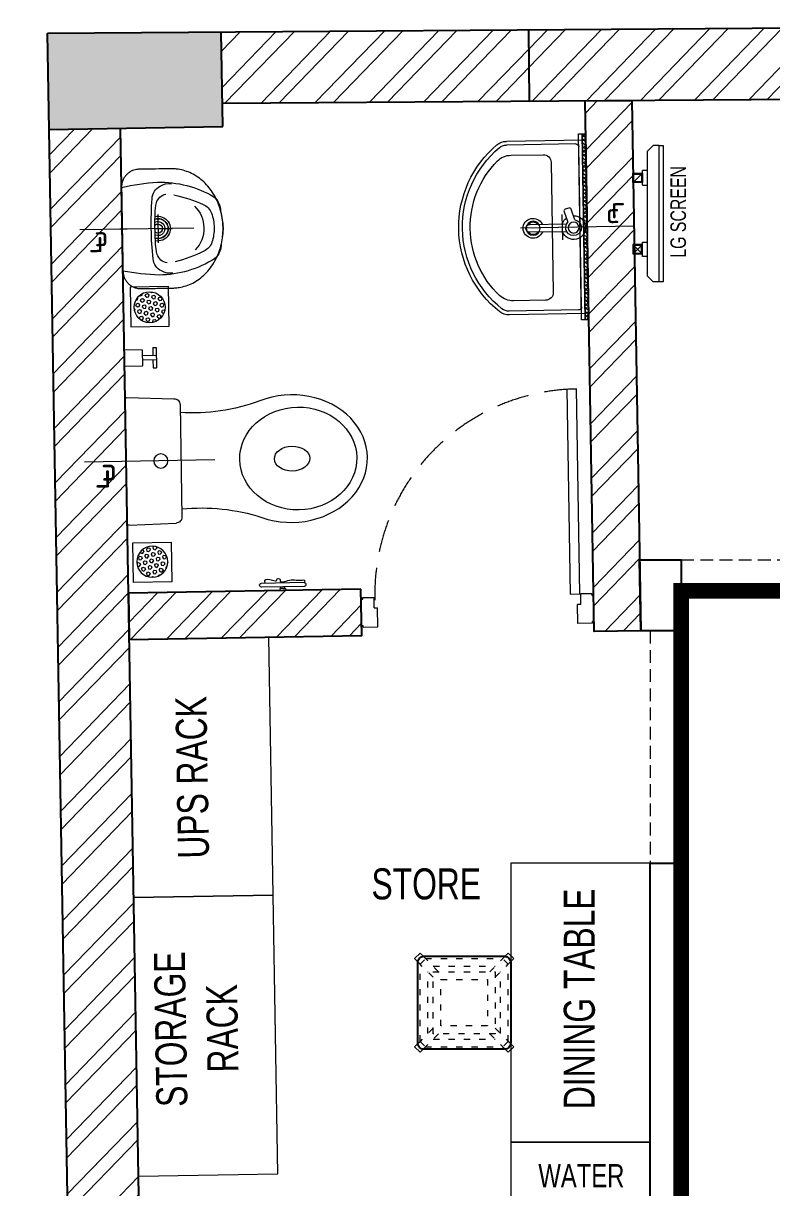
# Model space of a CAD drawing. Header units: feet. Extents: x 10328643 to 10345077, y -6275221 to -6263397.
# Drawn here: x 10339839 to 10342252, y -6267207 to -6263449 of the extents above; entities that cross this region are included whole.
import ezdxf

# ---------------------------------------------------------------- set-up
doc = ezdxf.new("R2010")
doc.units = ezdxf.units.FT
doc.header["$LTSCALE"] = 33
doc.header["$MEASUREMENT"] = 0
for name, pattern in [('a_p6_plan_L18$0$HIDDEN', [0.375, 0.25, -0.125]), ('ACAD_ISO03W100', [30, 12, -18]), ('CENTER', [2, 1.25, -0.25, 0.25, -0.25]), ('DOT2', [0.125, 0, -0.125]), ('HIDDEN', [9.524999999999995, 6.349999999999997, -3.174999999999998]), ('HIDDEN2', [4.7624999999999975, 3.174999999999998, -1.587499999999999])]:
    doc.linetypes.add(name, pattern=pattern)
doc.layers.add('A-WALL', color=1, linetype='Continuous')
doc.layers.add('column', color=10, linetype='Continuous')
for name, color, linetype, lineweight in [('A-WALL HATCH', 251, 'Continuous', 0), ('centerline-toilets', 2, 'CENTER', 13), ('column hatch', 5, 'Continuous', 0), ('Door', 2, 'Continuous', 13), ('ele', 252, 'Continuous', 13), ('Fhitting', 152, 'Continuous', 30), ('Floor-Unit', 1, 'Continuous', 13), ('LENS-CURTAIN', 5, 'a_p6_plan_L18$0$HIDDEN', 9), ('LENS-DOOR', 34, 'Continuous', 20), ('LENS-PARTITION', 21, 'Continuous', 25), ('LENS-TEXT', 31, 'Continuous', 5), ('LENS_CURTAIN', 5, 'a_p6_plan_L18$0$HIDDEN', 9), ('LENS_DIMENSION', 193, 'Continuous', 0), ('LENS_TEXT', 31, 'Continuous', 5), ('LK-FF&E WALL', 1, 'Continuous', 9), ('LK-IT', 3, 'Continuous', 18), ('LK-TILES FINISH', 251, 'Continuous', 5), ('LN-ELEVATION-1', 81, 'Continuous', 25), ('LN-ELEVATION-3', 125, 'Continuous', 18), ('LN-ELEVATION-5', 167, 'Continuous', 5), ('Mirror', 150, 'Continuous', 20), ('Panelling', 65, 'Continuous', 18), ('PARTITION', 22, 'Continuous', 30), ('Toilet', 5, 'Continuous', 9), ('TV', 92, 'Continuous', 18)]:
    doc.layers.add(name, color=color, linetype=linetype, lineweight=lineweight)
doc.styles.add('LK TXT', font='GILC____.TTF', dxfattribs={"height": 100})
doc.styles.get("Standard").update_dxf_attribs({"font": 'GILC____.TTF'})
pattern_1 = [(45, (-3677982.209785789, 5465809.630638593), (-88.29995930067012, 88.29995930067012), []), (45, (-3677923.343146354, 5465809.630638593), (-88.29995930067012, 88.29995930067012), [])]

# ---------------------------------------------------------------- blocks, each defined once
blk = doc.blocks.new('DLF-RSP-AR-CD-DWG-4DT-3113$0$X-TYPICAL TOILET UPPER FLOORS - 02$0$urinals')
at = {"layer": 'Toilet'}
for p, q in [((-4.5475e-12, -15.56661428403458), (-4.5475e-12, 8.286377168158651)), ((-2.7285e-12, -105.4429753783333), (-2.7285e-12, -161.0971547567169)), ((-46.09715475669872, -115.0000000000218), (46.09715475669327, -115.0000000000218))]:
    blk.add_line(p, q, dxfattribs=at)
blk.add_lwpolyline([(134.9999999999991, 0), (-134.9999999999991, 0, 0.0369487664006767), (-149.9999999999982, -116.1503670555612, 0.1380941034158666), (-99.77423321075003, -297.0872948749238, 0.2217213641091726), (-52.01775628641091, -317.8890631478586, 0.0626559245730378), (-8.49796933122e-05, -325.0000017671497, 0.0626559245730475), (52.01758632703338, -317.8890631478586, 0.2217207008690154), (99.77423321075003, -297.0872948749238, 0.1380941034158641), (149.9999999999982, -116.1503670555685, 0.0369487664006777)], format="xyb", close=True, dxfattribs=at)
for centre, radius, start, end in [((-94.27481093352071, -144.9234715912316), 47.11810289109449, 93.37081731520148, 154.4824387253665), ((-71.39627009237483, -149.8700101487557), 40.22765506777335, 106.7015627441882, 169.7250358418294), ((3.245766915242711, -1238.155136518551), 1144.670244824663, 90.16246512528313, 95.02645179237909), ((-50.51241933281471, -225.3451602337737), 118.5326152894133, 89.54541335481511, 105.8857460775884), ((-0.1277772639159593, -996.2166668547361), 890.7737006409425, 89.99178119205142, 93.18195442305822), ((-2.7285e-12, -115.0000000000218), 40, 167.4279671994436, 12.57203280055641), ((-2.7285e-12, -115.0000000000218), 33, 164.1813978616258, 15.81860213837415), ((-2.7285e-12, -115.0000000000218), 32, 163.604929760328, 16.39507023967201), ((-2.7285e-12, -115.0000000000218), 22.62135413059903, 155.6653304376655, 24.33466956233444), ((-2.7285e-12, -115.0000000000218), 14.7323792469192, 139.9108800322804, 40.08911996771955), ((-3.245766915251806, -1238.155136518551), 1144.670244824663, 84.9735482076209, 89.83753487471687), ((0.1277772639068644, -996.2166668547361), 890.7737006409425, 86.81804557694178, 90.0082188079486), ((50.51241933280562, -225.3451602337737), 118.5326152894133, 74.1142539224116, 90.45458664518488), ((71.39627009236665, -149.8700101487557), 40.22765506777335, 10.27496415817055, 73.29843725581178), ((94.27481093351253, -144.9234715912316), 47.11810289109449, 25.51756127463352, 86.62918268479851), ((-90.95333014834432, -152.7329236622463), 53.77394921319929, 148.4868266886055, 188.6401109395215), ((90.95333014833614, -152.7329236622463), 53.77394921319929, 351.3598890604785, 31.51317331139444), ((413.8982963433118, -38.37868533186702), 538.1616565584166, 193.993991329024, 204.5632062434074), ((-413.8982963433209, -38.37868533186702), 538.1616565584166, 335.4367937565926, 346.006008670976), ((-30.08631462571975, -241.3059337647355), 50, 204.5632062434074, 250.460635897111), ((-1.627792572718135, -165.2706388237202), 97.64476427368265, 224.9999999998895, 270.9551967833812), ((1.62779257270995, -165.2706388237202), 97.64476427368265, 269.0448032166188, 315.0000000001105), ((30.08631462571157, -241.3059337647355), 50, 289.539364102889, 335.4367937565926), ((-1.533770255527997, -160.8517433121305), 135.3705133602697, 250.460635897111, 270.6491845270783), ((1.533770255519812, -160.8517433121305), 135.3705133602697, 269.3508154729217, 289.539364102889)]:
    blk.add_arc(centre, radius, start, end, dxfattribs=at)
blk.add_open_spline([(135.0000000000218, 0), (105.3353530385498, 0), (75.67070607707728, 0), (-13.32323480733907, 2.274e-13), (-72.65252873028328, 2.274e-13), (-132.6900719520337, 2.274e-13), (-133.3983212508398, 2.274e-13), (-134.281768448908, 2.274e-13), (-134.4569663481699, 2.274e-13), (-134.747600608502, 2.274e-13), (-134.8630369695722, 2.274e-13), (-135.0060892340055, 2.274e-13), (-135.0064624712894, -1.193277512e-07), (-135.0170531848381, -2.2849590096e-06), (-135.0223488443722, -4.0993359107e-06), (-135.0382367304996, -1.1737902696e-05), (-135.0488298646186, -1.97575291168e-05), (-135.0806128910378, -5.26041751527e-05), (-135.1018064074043, -8.62189622239e-05), (-135.1654014043424, -0.0002222625089416), (-135.207817332803, -0.0003598904754654), (-135.3351225205075, -0.0009139553433215), (-135.4200691828771, -0.001471573562867), (-135.6751356392894, -0.0037122140454358), (-135.8454819154825, -0.005963027991811), (-136.3574010580367, -0.0150109124137998), (-136.6998544433754, -0.0241035279482276), (-137.7305242649482, -0.0607541935196423), (-138.4220536117127, -0.097686986413919), (-140.5080748643645, -0.2474448411821868), (-141.9140495439027, -0.3992694707415012), (-146.1615007839476, -1.02114614714037), (-149.0331357298746, -1.658535092420152), (-154.7518101202553, -3.41613828127015), (-157.5984620125504, -4.536659711778838), (-163.1465284251908, -7.264764980859354), (-165.8474082270705, -8.872454711613045), (-170.981741827156, -12.53873878342233), (-173.4146413081869, -14.5971666483058), (-177.906166885367, -19.08908202548741), (-179.9643754122968, -21.52215186033345), (-183.6301907623958, -26.65676477099555), (-185.2376312556147, -29.35775349851633), (-187.9652297344436, -34.90597265862334), (-189.0854937427912, -37.75266842165093), (-190.8425938294221, -43.47137026403243), (-191.4797371708415, -46.34298888964758), (-191.9919097605824, -49.84306461127676), (-192.077374217121, -50.50936302376794), (-192.2977468813131, -52.49991862553179), (-192.3966084331296, -53.81579509073117), (-192.4734941441805, -55.66879078878696), (-192.4883196677314, -56.21857700367218), (-192.496870256929, -56.88770939302139), (-192.4980415940107, -57.00997546670373), (-192.4992414002611, -57.19748434012058), (-192.4995479992234, -57.26283923326923), (-192.4998738983178, -57.37188175668461), (-192.4999546497274, -57.41559451898957), (-192.4999950294581, -57.47262341266742), (-192.4999998312229, -57.48595819937031), (-192.5000003243775, -57.52595679718206), (-192.4999999999782, -57.60927353243437), (-192.4999999999782, -57.72001920997377), (-192.4999999999782, -57.77539204874369), (-192.4999999999782, -57.94151056505302), (-192.4999999999782, -58.05225624259264), (-192.4999999999782, -58.38449327521129), (-192.4999999999782, -58.60598463029032), (-192.4999999999782, -59.27045869552739), (-192.4999999999782, -59.71344140568567), (-192.4999999999782, -61.04238953616004), (-192.4999999999782, -61.92835495647637), (-192.4999999999782, -64.58625121742534), (-192.4999999999782, -66.35818205805799), (-192.4999999999782, -71.67397457995594), (-192.4999999999782, -75.21783626122124), (-192.4999999999782, -85.84942130501715), (-192.4999999999782, -92.93714466754773), (-192.4999999999782, -114.2003147551393), (-192.4999999999782, -128.3757614802005), (-192.4999999999782, -146.0625065335298), (-192.4999999999782, -144.5738048617977), (-192.4999999999782, -149.2112419741259), (-192.4999999999782, -150.3373807581863), (-192.4999999999782, -153.7157971103672), (-192.4999999999782, -155.9680746784879), (-192.4999999999782, -158.5060066698138), (-192.4999999999782, -158.7916610930192), (-192.4999999999782, -159.2427020504906), (-192.4999999999782, -159.4080885847565), (-192.4999999999782, -159.6877588407215), (-192.4999999999782, -159.8020425624204), (-192.4999999999782, -159.9401879191086), (-192.4999999999782, -159.9640495540977), (-192.4999999999782, -160.0097689728666), (-192.499996421247, -160.0440525330155), (-192.4999643757641, -160.104952970559), (-192.4999385281542, -160.1354066471763), (-192.4998314906368, -160.2267780325826), (-192.4997208060357, -160.2877060969351), (-192.4992706129669, -160.4705315680455), (-192.4988129651545, -160.5924702530042), (-192.4969661832839, -160.9584502616815), (-192.4951032094926, -161.2026555415623), (-192.4876087275813, -161.9359178476325), (-192.4800716371877, -162.4256213779233), (-192.4497571986702, -163.8972417424418), (-192.4192763048381, -164.8816689491061), (-192.2963859407732, -167.8443601815493), (-192.1725217451708, -169.8320432125226), (-191.6702797904039, -175.8273667212115), (-191.1611082412308, -179.8674218867413), (-189.2689630843825, -190.9417939809036), (-187.5187975353817, -198.0301520545986), (-182.8335725814559, -212.1757821290298), (-179.8980525958225, -219.2325052385784), (-172.8234117350846, -233.0968568300414), (-168.6841000434473, -239.9037905012674), (-159.2549403987001, -253.0454586305236), (-153.9652371668557, -259.379470229105), (-142.3610169376685, -271.3688433516364), (-136.0469754966913, -277.0235842421638), (-122.5830627030569, -287.4852784505018), (-115.4339174138625, -292.2918274844595), (-100.5336337623292, -300.9411013099287), (-92.78333124286517, -304.7837051255591), (-76.93540386034736, -311.4502324650508), (-68.83856359988783, -314.2743166926488), (-52.54813771902468, -318.9094578767903), (-44.3551540822018, -320.7208905446411), (-28.09766422605981, -323.3885338293181), (-20.03351017174828, -324.2452316631242), (-9.424407998249535, -324.8186507928577), (-6.740670549843343, -324.9146929727227), (-2.541294352623708, -324.9908912051677), (-1.014315851566152, -325.0028880619856), (2.036791116084486, -324.9959492932932), (3.569827181100436, -324.9769325151441), (8.189732633019958, -324.8718838178048), (11.29743471029269, -324.7378363960885), (20.68934946575928, -324.1333461154121), (27.04290265062991, -323.4601654556735), (41.80139781238676, -321.2305755023596), (50.23999478411247, -319.4658943264186), (67.03734023472111, -314.8652250617469), (75.39541298363952, -312.0287856304914), (91.75936961286243, -305.2736148746307), (99.7643516501057, -301.3546813595407), (115.1434400448929, -292.4912148852103), (122.5165764177182, -287.5468142099547), (136.3756982075897, -276.758097672075), (142.8608430866302, -270.9142526187757), (154.7380516223206, -258.5122041911341), (160.1295767143733, -251.9547274426545), (169.6852635787454, -238.3524876585086), (173.8492842636328, -231.3085654467875), (180.8978067359608, -216.9779216659792), (183.7825645728694, -209.6919949490896), (188.3007156192507, -195.1140848347474), (189.9346737316168, -187.8227087036603), (191.1840609344508, -179.3163223890908), (191.3580380264129, -178.0039348904486), (191.8233173539161, -174.0784034933799), (192.057946061775, -171.4769170618926), (192.282645325045, -167.9054949954279), (192.3343052322775, -166.9187583098144), (192.4580821737554, -163.9678661429329), (192.4989909393634, -162.013038042752), (192.5000275633615, -159.9821342127634), (192.5000000000218, -159.9224785452215), (192.5000000000218, -159.79307529839), (192.5000000000218, -159.7283736749743), (192.5000000000218, -159.5342688047269), (192.5000000000218, -159.4048655578954), (192.5000000000218, -159.0166558174007), (192.5000000000218, -158.7578493237377), (192.5000000000218, -157.9814298427484), (192.5000000000218, -157.4638168554225), (192.5000000000218, -155.9109778934439), (192.5000000000218, -154.8757519187916), (192.5000000000218, -151.7700739948347), (192.5000000000218, -149.6996220455301), (192.5000000000218, -143.4882661976162), (192.5000000000218, -144.347362299007), (192.5000000000218, -131.9246506031793), (192.5000000000218, -123.642842805961), (192.5000000000218, -98.79741941430552), (192.5000000000218, -82.23380381986885), (192.5000000000218, -64.84578365063203), (192.5000000000218, -64.0213790758321), (192.5000000000218, -61.54816535143254), (192.5000000000218, -59.89935620183292), (192.5000000000218, -58.00998844622473), (192.5000000000218, -57.76942984021594), (192.5000000000218, -57.49274907784002), (192.499998838924, -57.47911258059002), (192.4999756668194, -57.44431269662868), (192.4999561805543, -57.4269094915121), (192.4998739944462, -57.37469011354438), (192.499787567282, -57.3398641780534), (192.4994331634852, -57.23534753620175), (192.4990700643893, -57.16561799409532), (192.4975985787632, -56.95627575957587), (192.4961080012763, -56.81650945311571), (192.4900940107291, -56.39661016926675), (192.4840282944246, -56.11587673401686), (192.4595555625769, -55.2713907425973), (192.4348721360084, -54.70535101709879), (192.3348933918678, -52.99906669626466), (192.2336529024164, -51.85063392816892), (191.8201097009723, -48.38130602370188), (191.3976066809859, -46.03606142272087), (190.0123624707134, -40.43900391265924), (188.9035838720251, -37.18247124511481), (186.0547772968666, -30.82026903956307), (184.3144513501752, -27.71555679796666), (180.2457153816676, -21.83694617079323), (177.9175711211701, -19.06409479178683), (172.7827831035551, -14.00634504821505), (169.9769390510123, -11.72221112323927), (164.0463850254914, -7.747615767943671), (160.9227285040119, -6.057372140880033), (154.5371660888572, -3.309309329362349), (151.2761959855666, -2.251153484609176), (144.7863564140075, -0.7410639178328893), (141.558048455473, -0.2884559583496866), (137.2641564939213, -0.0330454220411411), (136.1252210402749, 0), (135.0000000000218, 0)], degree=3, knots=[0, 0, 0, 0, 0.3296071884608014, 0.3296071884608014, 0.9888215653824044, 0.9888215653824044, 0.9966910020358062, 0.9966910020358062, 0.9986376453609405, 0.9986376453609405, 0.9999202715950525, 0.9999202715950525, 1.000227114965755, 1.000227114965755, 1.000533958336457, 1.000533958336457, 1.001147645077862, 1.001147645077862, 1.002375018560673, 1.002375018560673, 1.004829765526294, 1.004829765526294, 1.009739259457536, 1.009739259457536, 1.019558247320021, 1.019558247320021, 1.039196223044989, 1.039196223044989, 1.078472174494926, 1.078472174494926, 1.1570240773948, 1.1570240773948, 1.314127883194549, 1.314127883194549, 1.471231688994297, 1.471231688994297, 1.628335494794045, 1.628335494794045, 1.785439300593793, 1.785439300593793, 1.942543106393542, 1.942543106393542, 2.09964691219329, 2.09964691219329, 2.256750717993039, 2.256750717993039, 2.413854523792787, 2.413854523792787, 2.45094359105979, 2.45094359105979, 2.525121725593796, 2.525121725593796, 2.55664088826819, 2.55664088826819, 2.563698676682492, 2.563698676682492, 2.567478738951607, 2.567478738951607, 2.570009988159922, 2.570009988159922, 2.570782632421826, 2.570782632421826, 2.572327920945634, 2.572327920945634, 2.573873209469442, 2.573873209469442, 2.576963786517057, 2.576963786517057, 2.583144940612287, 2.583144940612287, 2.595507248802747, 2.595507248802747, 2.620231865183668, 2.620231865183668, 2.669681097945509, 2.669681097945509, 2.768579563469191, 2.768579563469191, 2.966376494516556, 2.966376494516556, 3.361970356611286, 3.361970356611286, 3.459960077400161, 3.459960077400161, 3.491387206257657, 3.491387206257657, 3.55424146397265, 3.55424146397265, 3.562213215317918, 3.562213215317918, 3.566828653483477, 3.566828653483477, 3.570017966647174, 3.570017966647174, 3.57068387273989, 3.57068387273989, 3.57129385740351, 3.57129385740351, 3.57190384206713, 3.57190384206713, 3.573123811394369, 3.573123811394369, 3.575563750048849, 3.575563750048849, 3.580443627357808, 3.580443627357808, 3.590203381975726, 3.590203381975726, 3.609722891211562, 3.609722891211562, 3.648761909683234, 3.648761909683234, 3.726839946626579, 3.726839946626579, 3.861362010243008, 3.861362010243008, 3.995884073859437, 3.995884073859437, 4.130406137475866, 4.130406137475866, 4.264928201092295, 4.264928201092295, 4.399450264708724, 4.399450264708724, 4.533972328325153, 4.533972328325153, 4.668494391941582, 4.668494391941582, 4.803016455558011, 4.803016455558011, 4.93753851917444, 4.93753851917444, 5.072060582790869, 5.072060582790869, 5.118026198867305, 5.118026198867305, 5.144558031518944, 5.144558031518944, 5.171089864170584, 5.171089864170584, 5.224153529473863, 5.224153529473863, 5.330280860080422, 5.330280860080422, 5.468862833682332, 5.468862833682332, 5.607444807284243, 5.607444807284243, 5.746026780886153, 5.746026780886153, 5.884608754488064, 5.884608754488064, 6.023190728089974, 6.023190728089974, 6.161772701691885, 6.161772701691885, 6.300354675293795, 6.300354675293795, 6.438936648895706, 6.438936648895706, 6.577518622497616, 6.577518622497616, 6.60287550622664, 6.60287550622664, 6.653589273684687, 6.653589273684687, 6.673028302144214, 6.673028302144214, 6.711906359063266, 6.711906359063266, 6.71371198576324, 6.71371198576324, 6.715517612463215, 6.715517612463215, 6.719128865863165, 6.719128865863165, 6.726351372663065, 6.726351372663065, 6.740796386262864, 6.740796386262864, 6.769686413462464, 6.769686413462464, 6.827466467861662, 6.827466467861662, 6.943026576660058, 6.943026576660058, 7.174146794256852, 7.174146794256852, 7.63638722945044, 7.63638722945044, 7.659393868747179, 7.659393868747179, 7.705407147340659, 7.705407147340659, 7.712120410764156, 7.712120410764156, 7.713128470941848, 7.713128470941848, 7.71413653111954, 7.71413653111954, 7.716152651474923, 7.716152651474923, 7.720184892185691, 7.720184892185691, 7.728249373607226, 7.728249373607226, 7.744378336450297, 7.744378336450297, 7.776636262136437, 7.776636262136437, 7.841152113508718, 7.841152113508718, 7.970183816253281, 7.970183816253281, 8.148440131053812, 8.148440131053812, 8.32669644585434, 8.32669644585434, 8.504952760654874, 8.504952760654874, 8.683209075455405, 8.683209075455405, 8.861465390255937, 8.861465390255937, 9.039721705056468, 9.039721705056468, 9.217978019857, 9.217978019857, 9.283185307179586, 9.283185307179586, 9.283185307179586, 9.283185307179586], dxfattribs=at)
blk = doc.blocks.new('jALI')
at = {"layer": 'Toilet', "ltscale": 5}
h = blk.add_hatch(dxfattribs=at)
h.set_pattern_fill('HEX', color=256, scale=50, angle=135, double=1)
h.set_pattern_definition([(135, (-344825.8629864738, 460708.1869492117), (-7.654655446197432, -7.65465544619743), [6.25, -12.5]), (255, (-344825.8629864738, 460708.1869492117), (10.4564537967226, -2.80179835052517), [6.25, -12.5]), (195, (-344830.2824038562, 460712.6063665941), (2.801798350525164, -10.4564537967226), [6.25, -12.5])])
edge = h.paths.add_edge_path()
edge.add_arc((-393187.5478222936, 163647.6289079433), 50, -90, 270)
blk.add_lwpolyline([(-393249.5478222936, 163581.8745342398), (-393125.5478222936, 163581.8745342398), (-393125.5478222936, 163709.3782789116), (-393249.5478222936, 163709.3782789116)], close=True, dxfattribs=at)
blk.add_circle((-393187.5478222936, 163647.6289079433), 50, dxfattribs=at)
blk = doc.blocks.new('Urinal')
at = {"layer": 'centerline-toilets', "linetype": 'HIDDEN', "ltscale": 10}
blk.add_line((0, 230.8758839690709), (0, -137.000001512235), dxfattribs=at)
at = {"layer": 'Fhitting', "lineweight": 0, "ltscale": 0.5, "rotation": 180}
blk.add_blockref('DLF-RSP-AR-CD-DWG-4DT-3113$0$X-TYPICAL TOILET UPPER FLOORS - 02$0$urinals', (0, -4.656613e-10), dxfattribs=at)
at = {"layer": 'Fhitting', "lineweight": 0, "ltscale": 0.5, "xscale": -1, "rotation": 90}
blk.add_blockref('jALI', (163394.4367869734, -393103.5478222946), dxfattribs=at)
at = {"layer": 'centerline-toilets', "linetype": 'DOT2', "insert": (-31.35624695965089, -69.03888236299099), "char_height": 75, "width": 495.826660318515, "attachment_point": 5, "rotation": 269.99999999999994}
blk.add_mtext('{\\fISOCPEUR|b0|i0|c0|p34;℄}', dxfattribs=at)
blk = doc.blocks.new('WC')
at = {"layer": 'centerline-toilets', "linetype": 'HIDDEN', "ltscale": 10}
blk.add_line((0, 286.2958382707602), (0, -134.6853325402244), dxfattribs=at)
at = {"layer": 'Toilet'}
for p, q in [((-412.7979797990993, 566.9391568473073), (-412.7979797990993, 428.9391568473075)), ((-400.7979797990993, 566.9391568473073), (-400.7979797990993, 428.9391568473075)), ((-418.7979797990992, 506.9391568473074), (-424.7979797990992, 506.9391568473074)), ((-424.7979797990992, 506.9391568473074), (-424.7979797990992, 488.9391568473074)), ((-418.7979797990992, 488.9391568473074), (-424.7979797990992, 488.9391568473074)), ((-418.7979797990992, 506.9391568473074), (-418.7979797990992, 488.9391568473074)), ((-418.7979797990992, 503.9391568473075), (-412.7979797990993, 503.9391568473075)), ((-418.7979797990992, 491.9391568473074), (-412.7979797990993, 491.9391568473074)), ((-205.7725320039317, 5.926001816396819), (-201.7160837631672, 157.2330230183852)), ((180.5927414200269, 176.815278308868), (-182.556142896181, 176.815278308868)), ((205.7725320039317, 5.926001816396819), (199.7526822867803, 157.2330230183852)), ((-200.0543949760031, 0), (200.0543949760031, 0))]:
    blk.add_line(p, q, dxfattribs=at)
at = {"layer": 'Toilet', "ltscale": 100}
for p, q in [((366.0861393199302, 102.9920874625677), (300.3083048430271, 102.9920874625095)), ((300.30830484326, 91.54852218885208), (300.3083048430271, 102.9920874625095)), ((326.331082917517, 91.54852218885208), (300.30830484326, 91.54852218885208)), ((326.331082917517, 102.9920874625095), (326.331082917517, 57.21782636787975)), ((340.063361245906, 102.9920874625095), (340.0633612461388, 57.21782636787975)), ((366.086139320163, 91.54852218891027), (340.0633612461388, 91.54852218885208)), ((366.086139320163, 91.54852218891027), (366.086139320163, 102.9920874625677)), ((307.1744440074545, -4.074536e-10), (307.1744440074545, 57.21782636787975)), ((359.2200001559686, 57.21782636793796), (307.1744440074545, 57.21782636787975)), ((359.2200001559686, 57.21782636793796), (359.2200001559686, -3.49246e-10)), ((359.2200001559686, -3.49246e-10), (307.1744440074545, -4.074536e-10))]:
    blk.add_line(p, q, dxfattribs=at)
at = {"layer": 'Toilet'}
blk.add_circle((-0.2857134367804974, 111.5676235100181), 22.88713054731488, dxfattribs=at)
for centre, radius, start, end in [((-406.7979797990992, 566.9391568473073), 6, 0, 180), ((-406.7979797990992, 428.9391568473075), 6, 180, 0), ((-776.4252137581352, 231.0819697503539), 622.2680866278017, 354.9970003378784, 19.06186307169785), ((776.0328844110481, 226.3990844733362), 623.4432827196409, 160.519589047048, 184.5616761992302), ((-182.4380497655365, 157.5352372747657), 19.28040269973926, 90.35094080903318, 180.8981301276673), ((180.4746482893824, 157.5352372747657), 19.28040269973926, 359.1018698723327, 89.64905919096681), ((-200.0543949760031, 5.72178263682872), 5.72178263682872, 177.9545915110681, 270), ((200.0543949760031, 5.72178263682872), 5.72178263682872, 270, 2.045408488931865)]:
    blk.add_arc(centre, radius, start, end, dxfattribs=at)
at = {"layer": 'Toilet', "extrusion": (0, 0, -1)}
for centre, major_axis, ratio, start_param, end_param in [((0, 533.5337650458841), (-8.43e-14, -244.6286735628217), 0.8420279271674843, 7.436325980537995, 11.41322994100081), ((0, 535.0673360529563), (-1.97e-14, -57.2178263682872), 0.7, 1.570796326794896, 7.853981633974482)]:
    blk.add_ellipse(centre, major_axis=major_axis, ratio=ratio, start_param=start_param, end_param=end_param, dxfattribs=at)
blk.add_ellipse((0, 555.0129157723858), major_axis=(-6.5e-14, -188.8188270153477), ratio=0.8787878787878787, dxfattribs=at)
at = {"layer": 'Toilet'}
blk.add_open_spline([(-400.7979797990993, 440.9812579345889), (-397.1017245875382, 440.5392413198887), (-384.272368182084, 439.0050429589682), (-388.9986424445753, 459.3206578283151), (-395.6177634203054, 479.7532535305932), (-385.6000390281565, 477.9531818908857), (-385.8943579708215, 491.277749300945), (-402.6759011854702, 487.229470669479), (-384.8389140961484, 532.0884480134423), (-395.5184431350181, 546.6368104346082), (-390.8815714643073, 570.2364144729171), (-397.1683210631592, 568.7960733613664), (-400.7979797990993, 567.9644915373938)], degree=3, knots=[0, 0, 0, 0, 9.744971934705973, 33.82388686810737, 47.58355076290899, 49.4979151278385, 60.56050204634084, 63.82228440520703, 93.50801890349248, 135.7569247839274, 141.9043522613065, 150.3019062020757, 150.3019062020757, 150.3019062020757, 150.3019062020757], dxfattribs=at)
at = {"layer": 'Fhitting', "lineweight": 0, "ltscale": 0.5, "rotation": 270}
blk.add_blockref('jALI', (-163972.8745342343, -393109.1750712174), dxfattribs=at)
at = {"layer": 'centerline-toilets', "linetype": 'DOT2', "insert": (-35.88272588187829, -56.91358223470706), "char_height": 85.8267395524308, "width": 567.4024751774504, "attachment_point": 5, "rotation": 270}
blk.add_mtext('{\\fISOCPEUR|b0|i0|c0|p34;℄}', dxfattribs=at)
blk = doc.blocks.new('Wash Basin')
at = {"layer": 'PARTITION', "lineweight": 9}
h = blk.add_hatch(dxfattribs=at)
h.set_pattern_fill('ANSI38', color=256, scale=70, angle=989.9999999999998, style=0, double=1)
h.set_pattern_definition([(314.9999999999998, (-64.71346578747034, -33.32481618935708), (6.187184335382297, 6.187184335382283), []), (44.99999999999993, (-64.71346578747034, -33.32481618935708), (6.187184335382312, 18.56155300614686), [21.875, -13.125])])
h.paths.add_polyline_path([(300.0941287651658, -21.98777738737408), (-300.0941287651658, -22.00000000058208), (-300.0941287651658, -34.00000000058208), (300.0941287651658, -33.98777738737408)])
at = {"layer": 'centerline-toilets', "linetype": 'HIDDEN', "ltscale": 10}
blk.add_line((0, -238.0678792903709), (0, 129.808006190935), dxfattribs=at)
at = {"layer": 'Mirror', "ltscale": 0.5}
blk.add_lwpolyline([(-300.0941287651658, -34.00000000058208), (-300.0941287651658, -46.00000000058208), (300.0941287651658, -46.00000000058208), (300.0941287651658, -34.00000000058208)], close=True, dxfattribs=at)
at = {"layer": 'Panelling', "lineweight": 9}
blk.add_lwpolyline([(-300.0941287651658, -22.00000000058208), (-300.0941287651658, -34.00000000058208), (300.0941287651658, -34.00000000058208), (300.0941287651658, -22.00000000058208)], close=True, dxfattribs=at)
at = {"layer": 'Toilet', "ltscale": 100}
for p, q in [((-280, -32.00000000058208), (-280, -278.3423135242919)), ((-270, -22.00000000058208), (270, -22.00000000058208)), ((280, -32.00000000058208), (280, -278.3423135242919)), ((-268, -55.00000000058207), (-268, -278.3423135242919)), ((-258, -45.00000000058207), (258, -45.00000000058207)), ((268, -55.00000000058207), (268, -278.3423135242919)), ((-14.75394256017171, -88.57836779823992), (-14.58294607303105, -207.8757586760221)), ((10.97367832274176, -207.8757587235195), (10.80268183583394, -88.55792254640254))]:
    blk.add_line(p, q, dxfattribs=at)
blk.add_lwpolyline([(23.11144540272653, -61.62355844548438), (57.69729334814474, -73.5425448747119, -0.4142135623700193), (61.41500012157485, -81.17003832559566), (57.50521344458684, -92.51523855014239, -0.4142135623687794), (49.87771999370306, -96.23294532380532), (16.08098082058132, -84.58590182231274)], format="xyb", dxfattribs=at)
blk.add_lwpolyline([(40.65695853624492, -103.2068005428882), (-41.09953799587674, -103.2068005428882)], dxfattribs=at)
blk.add_lwpolyline([(-235, -264.0271915069043, 0.1918964941694492), (-217.1874080155976, -308.7300831892808, 0.4202357661762754), (217.1874080155976, -308.7300831893172, 0.191896494169451), (235, -264.0271915069115), (235, -160.5000000005821, 0.4142135623730951), (210, -135.5000000005821), (-210, -135.5000000005821, 0.4142135623730951), (-235, -160.5000000005821)], format="xyb", close=True, dxfattribs=at)
for centre, radius in [((-1.975630321074277, -66.50000000058208), 17.5), ((-1.975630321074277, -196.7635957537459), 22.5)]:
    blk.add_circle(centre, radius, dxfattribs=at)
for centre, radius, start, end in [((-270, -32.00000000058208), 10, 90, 180), ((270, -32.00000000058208), 10, 0, 90), ((-258, -55.00000000058207), 10, 90, 180), ((258, -55.00000000058207), 10, 0, 90), ((-1.975630321074277, -197.065354476148), 32.14736256360053, 113.0897544120751, 66.24597926171971), ((-1.975630321074277, -196.7635957537459), 20.45924138120723, 128.0403438055863, 237.2899289984687), ((-1.975630321074277, -196.7635957537459), 20.45924138120723, 304.4732923270086, 50.73322655079215), ((-230, -278.3423135242919), 50, 180, 218.4460647329942), ((-230, -278.3423135242919), 38, 180, 218.4460647329942), ((230, -278.3423135242919), 38, 321.5539352670057, 0), ((230, -278.3423135242919), 50, 321.5539352670057, 0), ((0, -89.26318603751132), 347.736813963071, 219.2825773815098, 320.7174226184902), ((0, -89.25957125263085), 335.7404287479508, 219.3129523468507, 320.6870476531492)]:
    blk.add_arc(centre, radius, start, end, dxfattribs=at)
for centre, major_axis, ratio, start_param, end_param in [((-1.975630321074277, -66.50000000058208), (-0.0007244262846731, 38.33493659709939), 0.9999999997470119, 4.720493185551212, 9.081981632517541), ((-1.975630321074277, -66.50000000058208), (-0.161652407392657, -25.55611315046938), 0.9999999997364025, 1.769108159146172, 7.074098355705205), ((-1.975630321074277, -66.50000000058208), (-0.0007244262846731, 38.33493659709939), 0.9999999997470119, 3.484555387064545, 4.08357603994855), ((-1.80463387700729, -207.8757586997708), (-9.035631208577575, 9.035631208577575), 0.9999999999964067, 0.7853981615407268, 3.926990815130519)]:
    blk.add_ellipse(centre, major_axis=major_axis, ratio=ratio, start_param=start_param, end_param=end_param, dxfattribs=at)
at = {"layer": 'centerline-toilets', "linetype": 'DOT2', "insert": (33.33187728072517, 61.84688704169094), "char_height": 75, "width": 495.826660318515, "attachment_point": 5, "rotation": 90}
blk.add_mtext('{\\fISOCPEUR|b0|i0|c0|p34;℄}', dxfattribs=at)
blk = doc.blocks.new('*U52')
at = {"layer": 'LENS-DOOR'}
for p, q in [((547491.5340860761, 1778573.7924707), (547491.5340860656, 1779235.250802662)), ((547522.784086071, 1779235.250802675), (547491.5340860656, 1779235.250802662)), ((547522.784086071, 1779235.250802675), (547522.7840860628, 1778573.792470713)), ((547447.2632527373, 1778568.584137381), (547452.47158606, 1778568.584137381)), ((547447.263252747, 1778484.134138706), (547447.2632527373, 1778568.584137381)), ((547452.4715860507, 1778573.792470734), (547488.9299194042, 1778573.7924707)), ((547452.47158606, 1778568.584137381), (547452.4715860507, 1778573.792470734)), ((547488.9299194128, 1778539.938304102), (547488.9299194042, 1778573.7924707)), ((547522.7840860628, 1778573.792470713), (547491.5340860761, 1778573.7924707)), ((548192.0549194114, 1778573.792470735), (548155.596586067, 1778573.792470727)), ((548155.5965860803, 1778539.938304124), (548155.596586067, 1778573.792470727)), ((548192.054919416, 1778568.584137383), (548192.0549194114, 1778573.792470735)), ((548197.2632527314, 1778568.584137406), (548192.054919416, 1778568.584137383)), ((548197.2632527528, 1778484.134138698), (548197.2632527314, 1778568.584137406)), ((547488.9299194128, 1778539.938304102), (547499.3465860789, 1778539.938304074)), ((547499.3465860636, 1778478.925805333), (547499.3465860789, 1778539.938304074)), ((548145.1799194105, 1778478.925805379), (548145.1799194096, 1778539.938304106)), ((548155.5965860803, 1778539.938304124), (548145.1799194096, 1778539.938304106)), ((547447.263252747, 1778484.134138706), (547452.4715860719, 1778484.134138706)), ((547452.4715860719, 1778478.925805353), (547452.4715860719, 1778484.134138706)), ((547452.4715860719, 1778478.925805353), (547499.3465860636, 1778478.925805333)), ((548192.0549194117, 1778478.925805387), (548145.1799194105, 1778478.925805379)), ((548192.0549194117, 1778478.925805387), (548192.0549194117, 1778484.134138698)), ((548197.2632527528, 1778484.134138698), (548192.0549194117, 1778484.134138698))]:
    blk.add_line(p, q, dxfattribs=at)
at = {"layer": 'LENS-DOOR', "color": 7, "linetype": 'HIDDEN2', "extrusion": (0, 0, -0.9999999999999998)}
blk.add_ellipse((547491.5340860761, 1778573.7924707), major_axis=(661.458333332281, 0.0034430872082171), ratio=0.9999999979146821, start_param=-1.570791121506941, end_param=0.0512086788949202, dxfattribs=at)
blk = doc.blocks.new('A$Cfa4c734a')
at = {"layer": 'A-WALL HATCH'}
h = blk.add_hatch(dxfattribs=at)
h.set_pattern_fill('ANSI32', color=256, scale=333)
h.set_pattern_definition(pattern_1)
h.paths.add_polyline_path([(-140.8002693178132, 1534.868559050374), (-140.8002693178132, 11504.88015948795), (-1337.123808131553, 11516.73587332852), (-1339.403024584055, 11286.74716670904), (-331.4525190526619, 11276.75825286563), (-326.7478757947683, 4255.226223836653), (-326.1336221406236, 4058.874749935232), (-317.1160403387621, 1535.060372652486)])
h.paths.add_polyline_path([(-4479.265048931353, 6212.593245977537), (-4479.265048931353, 11239.59324597753), (-4709.265048931352, 11239.59324597753), (-4709.265048931352, 6212.593245977537)])
h.paths.add_polyline_path([(-3159.313659571111, 11304.78270559478), (-3157.034443117678, 11534.77141221426), (-4149.265048931352, 11544.60453991312), (-4149.265048931352, 11314.59324597753)])
h.paths.add_polyline_path([(-4709.265048931352, 5790.847628092393), (-4709.265048931352, 6020.880699847825), (-8083.252623632551, 6078.099506177939), (-8083.252623632551, 5848.066434422508)])
h.paths.add_polyline_path([(-8598.25262363255, 5856.800220367499), (-8598.25262363255, 6086.83329212293), (-11735.25262363255, 6140.033071755432), (-11735.25262363255, 5910)])
h.paths.add_polyline_path([(-326.748817663566, 4255.527300314454), (-326.1337621833336, 4058.91951579431), (-326.0527735147625, 4058.919561185874), (-326.7397916074842, 4255.527255986817)])
h.paths.add_polyline_path([(-1857.462878000922, 1139.272289847024), (-1997.384313770099, 1147.6979537429), (-1999.727950536646, 917.6236868100241), (-370.2185042239725, 858.6751408837736), (-370.2185042239725, 1139.469099324196)])
h = blk.add_hatch(dxfattribs=at)
h.set_pattern_fill('ANSI32', color=256, scale=333)
h.set_pattern_definition(pattern_1)
h.paths.add_polyline_path([(-3157.034443117683, 11534.77141221381), (-3159.31365957111, 11304.78270559494), (-1339.403024584048, 11286.74716670974), (-1337.123808131553, 11516.73587332847)])
h.paths.add_polyline_path([(-1999.727950536643, 917.6236868102641), (-1997.384313770099, 1147.69795374291), (-3346.43214078061, 1198.392730979316), (-3355.069028753796, 968.5549530440475)])
h = blk.add_hatch(dxfattribs=at)
h.set_pattern_fill('ANSI32', color=256, scale=333)
h.set_pattern_definition([(45, (0, 0), (-88.29995930067012, 88.29995930067012), []), (45, (58.866639435, 0), (-88.29995930067012, 88.29995930067012), [])])
h.paths.add_polyline_path([(-2829.265048931353, 9589.593245977538), (-2979.265048931353, 9589.593245977538), (-2979.265048931353, 11302.99840165386), (-2829.265048931353, 11301.51188315082)])
h.paths.add_polyline_path([(-3729.265048931353, 9739.593245977538), (-4479.265048931353, 9739.593245977538), (-4479.265048931353, 9589.593245977538), (-3729.265048931353, 9589.593245977538)])
at = {"layer": 'column hatch'}
h = blk.add_hatch(color=251, dxfattribs=at)
h.dxf.hatch_style = 1
h.paths.add_polyline_path([(-8083.252623632551, 5788.057807008736), (-8083.252623632551, 6078.099506177939), (-8598.25262363255, 6086.83329212293), (-8598.25262363255, 5796.791592953727)])
h.paths.add_polyline_path([(-4409.265048931352, 5660.593245977536), (-4409.265048931352, 6212.593245977537), (-4709.265048931352, 6212.593245977537), (-4709.265048931352, 5790.847628092393), (-4694.265048931352, 5790.593245977536), (-4694.265048931352, 5660.593245977536)])
h.paths.add_polyline_path([(-4149.265048931352, 11239.59324597753), (-4149.265048931352, 11544.60453991312), (-4709.265048931352, 11550.15420899074), (-4709.265048931352, 11239.59324597753)])
h.paths.add_polyline_path([(-4453.650653615594, 1009.83766343724), (-4453.650653615594, 1555), (-4728.650653615594, 1555), (-4728.650653615594, 1020.171666027978)])
h.paths.add_polyline_path([(-8099.152496304631, 1048.959214343221), (-8106.886435831205, 1304.034643774955), (-8652.278245644902, 1308.696854993777), (-8644.434575403166, 1049.999999996098)])
h.paths.add_polyline_path([(-11760.25262363255, 1085), (-11760.25262363255, 1335.264971258331), (-12065.22807258986, 1337.872014367541), (-12065.25262363255, 1755), (-12315.25262363255, 1755), (-12315.25262363255, 1085)])
h.paths.add_polyline_path([(-11735.25262363255, 5855), (-11735.25262363255, 6140.033071755432), (-12315.25262363255, 6149.869180198759), (-12315.25262363255, 5855), (-12285.25262363255, 5855)])
at = {"layer": 'A-WALL'}
for p, q in [((-4709.265048931352, 5790.847628092393), (-4709.265048931352, 11550.15420899074)), ((-4709.265048931352, 11550.15420899074), (-140.8002693178132, 11504.88015948795)), ((-3159.313659571111, 11304.78270559478), (-3157.034443117678, 11534.77141221426)), ((-4149.265048931352, 11314.59324597753), (-331.4525190526619, 11276.75825286563)), ((-4479.265048931353, 6212.593245977537), (-4479.265048931353, 11239.59324597753))]:
    blk.add_line(p, q, dxfattribs=at)
for points in [[(-2829.265048931353, 9589.593245977538), (-2979.265048931353, 9589.593245977538), (-2979.265048931353, 11302.99840165386), (-2829.265048931353, 11301.51188315082)], [(-3729.265048931353, 9739.593245977538), (-4479.265048931353, 9739.593245977538), (-4479.265048931353, 9589.593245977538), (-3729.265048931353, 9589.593245977538)]]:
    blk.add_lwpolyline(points, close=True, dxfattribs=at)
at = {"layer": 'column'}
for p, q in [((-4149.265048931352, 11239.59324597753), (-4149.265048931352, 11544.60453991312)), ((-4709.265048931352, 11239.59324597753), (-4149.265048931352, 11239.59324597753))]:
    blk.add_line(p, q, dxfattribs=at)
at = {"layer": 'Door', "xscale": -1}
blk.add_blockref('*U52', (544467.9982038109, -1768861.765892066), dxfattribs=at)
at = {"layer": 'ele', "color": 0, "lineweight": -2, "xscale": -1, "rotation": 270}
for name, p in [('Wash Basin', (-2957.265048931353, 10896.2958238157)), ('Urinal', (-4479.265048931353, 10913.75991269387)), ('WC', (-4479.265048931353, 10164.39122577943))]:
    blk.add_blockref(name, p, dxfattribs=at)
blk = doc.blocks.new('Stool')
at = {"layer": 'LN-ELEVATION-1', "ltscale": 0.5}
blk.add_lwpolyline([(-130, 300), (130, 300, -0.4142135623730951), (150, 280), (150, 20, -0.4142135623730951), (130, 0), (-130, 0, -0.4142135623730951), (-150, 20), (-150, 280, -0.4142135623730951)], format="xyb", close=True, dxfattribs=at)
at = {"layer": 'LN-ELEVATION-3', "linetype": 'ACAD_ISO03W100', "ltscale": 0.05}
for p, q in [((-100, 232.3223304701969), (-142.3743686703965, 274.6966991415247)), ((-142.3743686708621, 274.6966991410591), (-142.3743686708621, 25.30330085894093)), ((-82.3223304701969, 250), (-124.6966991401277, 292.374368671095)), ((-124.696699141059, 292.3743686703965), (124.6966991401277, 292.374368671095)), ((-99.69669914059341, 267.3743686703965), (99.69669913966209, 267.374368671095)), ((82.3223304701969, 250), (124.6966991401277, 292.374368671095)), ((100, 232.3223304701969), (142.3743686703965, 274.6966991415247)), ((142.3743686708621, 274.6966991410591), (142.3743686708621, 25.30330085894093)), ((-117.3743686703965, 249.6966991408263), (-117.3743686703965, 50.30330085847527)), ((117.3743686703965, 249.6966991408263), (117.3743686703965, 50.30330085847527)), ((-100, 67.67766952980308), (-142.3743686703965, 25.30330085847527)), ((-82.3223304701969, 50), (-124.6966991401277, 7.625631328905001)), ((82.3223304701969, 50), (124.6966991401277, 7.625631328905001)), ((100, 67.67766952980308), (142.3743686703965, 25.30330085847527)), ((-124.696699141059, 7.625631329603493), (124.6966991401277, 7.625631328905001)), ((-99.69669914059341, 32.62563132960349), (99.69669913966209, 32.625631328905))]:
    blk.add_line(p, q, dxfattribs=at)
for points in [[(-132.2008663183078, 299.8785358476453), (-124.696699141059, 292.3743686703965), (-142.3743686708621, 274.6966991410591), (-149.8785358476452, 282.200866318075)], [(132.2008663183078, 299.8785358476453), (124.696699141059, 292.3743686703965), (142.3743686708621, 274.6966991410591), (149.8785358476452, 282.200866318075)], [(-132.2008663183078, 0.1214641523547471), (-124.696699141059, 7.625631329603493), (-142.3743686708621, 25.30330085894093), (-149.8785358476452, 17.79913368192501)], [(132.2008663183078, 0.1214641523547471), (124.696699141059, 7.625631329603493), (142.3743686708621, 25.30330085894093), (149.8785358476452, 17.79913368192501)]]:
    blk.add_lwpolyline(points, dxfattribs=at)
for points in [[(-100, 250), (100, 250), (100, 50), (-100, 50)], [(-75, 225), (75, 225), (75, 75), (-75, 75)]]:
    blk.add_lwpolyline(points, close=True, dxfattribs=at)
at = {"layer": 'LN-ELEVATION-5', "ltscale": 0.5}
for points in [[(-149.8785358476452, 282.200866318075), (-160.0520382001996, 292.3743686706293), (-142.3743686708621, 310.0520381999668), (-132.2008663183078, 299.8785358478781)], [(149.8785358476452, 282.200866318075), (160.0520382001996, 292.3743686706293), (142.3743686708621, 310.0520381999668), (132.2008663183078, 299.8785358478781)], [(-149.8785358476452, 17.79913368192501), (-160.0520382001996, 7.625631329370662), (-142.3743686708621, -10.05203819996677), (-132.2008663183078, 0.1214641521219164)], [(149.8785358476452, 17.79913368192501), (160.0520382001996, 7.625631329370662), (142.3743686708621, -10.05203819996677), (132.2008663183078, 0.1214641521219164)]]:
    blk.add_lwpolyline(points, dxfattribs=at)
blk = doc.blocks.new('CLINIC SCREEN')
at = {"layer": 'TV'}
for p, q in [((-103.1090284836336, 42.85441964946222), (-127.4114311772946, 18.55201695591665)), ((-127.4114311772946, 42.85441964946222), (-103.1090284836336, 18.55201695591665)), ((102.7052824410566, 42.85441964946222), (127.007685134602, 18.55201695591665))]:
    blk.add_line(p, q, dxfattribs=at)
at = {"layer": 'TV', "ltscale": 12}
for p, q in [((-220.0000000000082, -19.41163062257681), (-200.5883693773149, 0)), ((200.5883693773149, 0), (-200.5883693773149, 0)), ((-138.5315413423604, 0), (-138.5315413423604, 15.514207008644)), ((-138.5315413423604, 15.514207008644), (-91.98892031613741, 15.514207008644)), ((-91.98892031613741, 15.514207008644), (-91.98892031613741, 0)), ((91.98892031610741, 15.514207008644), (91.98892031610741, 0)), ((91.98892031610741, 15.514207008644), (138.5315413423595, 15.514207008644)), ((138.5315413423595, 0), (138.5315413423595, 15.514207008644)), ((219.9999999999918, -19.41163062257681), (200.5883693773149, 0)), ((-220.0000000000082, -38.82326124538668), (-220.0000000000082, -19.41163062257681)), ((219.9999999999918, -38.82326124538668), (219.9999999999918, -19.41163062257681))]:
    blk.add_line(p, q, dxfattribs=at)
at = {"layer": 'TV'}
for points in [[(-130.4492315140169, 15.51421661919448), (-100.0712281470269, 15.51421661919448), (-100.0712281470269, 45.89221998606814), (-130.4492315140169, 45.89221998606814)], [(-127.4114311772946, 18.55201695591665), (-103.1090284836336, 18.55201695591665), (-103.1090284836336, 42.85441964946222), (-127.4114311772946, 42.85441964946222)], [(130.0454854713243, 15.51421661919448), (99.66748210433435, 15.51421661919448), (99.66748210433435, 45.89221998606814), (130.0454854713243, 45.89221998606814)], [(127.007685134602, 18.55201695591665), (102.7052824410566, 18.55201695591665), (102.7052824410566, 42.85441964946222), (127.007685134602, 42.85441964946222)]]:
    blk.add_lwpolyline(points, close=True, dxfattribs=at)
at = {"layer": 'TV', "ltscale": 12}
blk.add_lwpolyline([(-220.0000000000082, -51.71278328332107), (-220.0000000000082, -38.82326124538668), (219.9999999999918, -38.82326124538668), (219.9999999999918, -51.71278328332107)], close=True, dxfattribs=at)
at = {"layer": 'Floor-Unit', "color": 0, "ltscale": 2, "insert": (5.199680584678389, -100.4085774972336), "char_height": 50, "attachment_point": 5}
blk.add_mtext_dynamic_manual_height_columns('LG SCREEN', width=466.4796511627907, gutter_width=12.5, heights=[0], dxfattribs=at)

msp = doc.modelspace()

# ---------------------------------------------------------------- linework, layer by layer
at = {"layer": 'LENS-CURTAIN', "ltscale": 5}
msp.add_lwpolyline([(10341960.57351895, -6265180.718722592), (10342760.57351895, -6265180.718722592), (10342760.57351895, -6265280.718722593), (10341960.57351895, -6265280.718722593)], close=True, dxfattribs=at)
at = {"layer": 'LENS-PARTITION'}
for points in [[(10341960.57351895, -6265409.994998691), (10341830.03594433, -6265409.929077527), (10341826.14881, -6265180.718722592), (10341960.57351895, -6265180.718722592)], [(10341960.57351895, -6267914.487498535), (10341860.57351895, -6267914.487498535), (10341860.57351895, -6266159.99499869), (10341960.57351895, -6266159.99499869)]]:
    msp.add_lwpolyline(points, close=True, dxfattribs=at)
at = {"layer": 'LENS_CURTAIN', "ltscale": 5}
msp.add_lwpolyline([(10341860.57351895, -6265409.994998691), (10341860.57351895, -6266159.99499869), (10341960.57351895, -6266159.99499869), (10341960.57351895, -6265409.994998691)], close=True, dxfattribs=at)
at = {"layer": 'LK-FF&E WALL'}
for points in [[(10340180.27428206, -6265437.973008366), (10340194.38976936, -6266270.312614948), (10340644.32507305, -6266262.682248672), (10340630.20958575, -6265430.342642091)], [(10341860.57351895, -6267059.994998691), (10341860.57351895, -6266159.99499869), (10341410.57351895, -6266159.99499869), (10341410.57351895, -6267059.994998691)], [(10340194.38976936, -6266270.312614948), (10340209.65050191, -6267170.183222337), (10340659.5858056, -6267162.552856063), (10340644.32507305, -6266262.682248672)], [(10341410.57351895, -6267509.99499869), (10341860.57351895, -6267509.99499869), (10341860.57351895, -6267059.994998691), (10341410.57351895, -6267059.994998691)]]:
    msp.add_lwpolyline(points, close=True, dxfattribs=at)
at = {"layer": 'LK-TILES FINISH', "color": 212, "linetype": 'ACAD_ISO03W100', "ltscale": 0.05, "const_width": 50}
msp.add_lwpolyline([(10342760.57351895, -6265280.718722593), (10341960.57351895, -6265280.718722593), (10341960.57351895, -6269270.053757176), (10342760.57351895, -6269270.053757176)], close=True, dxfattribs=at)

# ---------------------------------------------------------------- block references
at = {"layer": 'LENS_DIMENSION', "rotation": 0.9715749696619951}
msp.add_blockref('A$Cfa4c734a', (10344821.50003543, -6274950.235489403), dxfattribs=at)
at = {"layer": 'LK-FF&E WALL', "rotation": 90}
msp.add_blockref('Stool', (10341410.57351895, -6266609.994998691), dxfattribs=at)
at = {"layer": 'LK-IT', "rotation": 90.00000000000003}
msp.add_blockref('CLINIC SCREEN', (10341850.88527205, -6264063.285118638), dxfattribs=at)

# ---------------------------------------------------------------- texts
at = {"layer": 'LENS-TEXT', "color": 0, "linetype": 'Continuous', "ltscale": 3, "char_height": 100, "attachment_point": 5, "style": 'LK TXT'}
for s, width, insert, rotation in [('UPS RACK', 1099.486866972408, (10340384.05967314, -6265882.918409768), 90.97157496965555), ('DINING TABLE', 783.9636358173434, (10341632.56367219, -6266597.426880357), 89.99999999999993), ('STORAGE \\PRACK', 1099.486866972408, (10340397.81738111, -6266694.161053765), 90.97157496965555)]:
    msp.add_mtext_dynamic_manual_height_columns(s, width=width, gutter_width=0.9999999999999992, heights=[0], dxfattribs=dict(at, insert=insert, rotation=rotation))
at = {"layer": 'LENS-TEXT', "color": 0, "linetype": 'Continuous', "ltscale": 3, "insert": (10341638.58021076, -6267231.42038442), "char_height": 75, "attachment_point": 5, "style": 'LK TXT'}
msp.add_mtext_dynamic_manual_height_columns('WATER \\PDISPENSER', width=264.1621858484572, gutter_width=0.7499999999999996, heights=[0], dxfattribs=at)
at = {"layer": 'LENS_TEXT', "linetype": 'Continuous', "ltscale": 3, "insert": (10341138.27897602, -6266227.282413378), "char_height": 100, "attachment_point": 5}
msp.add_mtext_dynamic_manual_height_columns('STORE', width=635.5877171156214, gutter_width=0.9999999999999992, heights=[0], dxfattribs=at)

doc.saveas('drawing.dxf')
